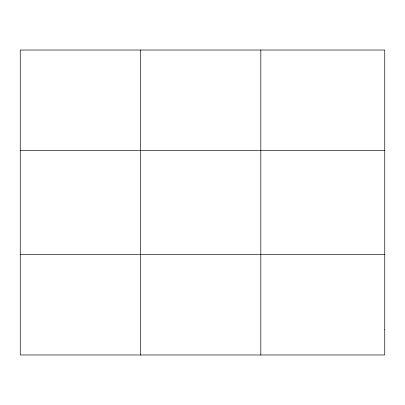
<?xml version="1.0" encoding="UTF-8"?>
<svg xmlns="http://www.w3.org/2000/svg" width="405" height="405" viewBox="0 0 405 405"><rect width="100%" height="100%" fill="white"/><g stroke="black" fill="none" stroke-linecap="round" stroke-linejoin="round"><path stroke-width="0.61" d="M140.535 354.972L140.535 50.028M260.82 354.972L260.82 50.028M20.25 150.66L384.75 150.66M20.25 254.34L384.75 254.34M384.75 329.817L384.75 354.972L20.25 354.972L20.25 50.028L384.75 50.028L384.75 329.817"/></g></svg>
